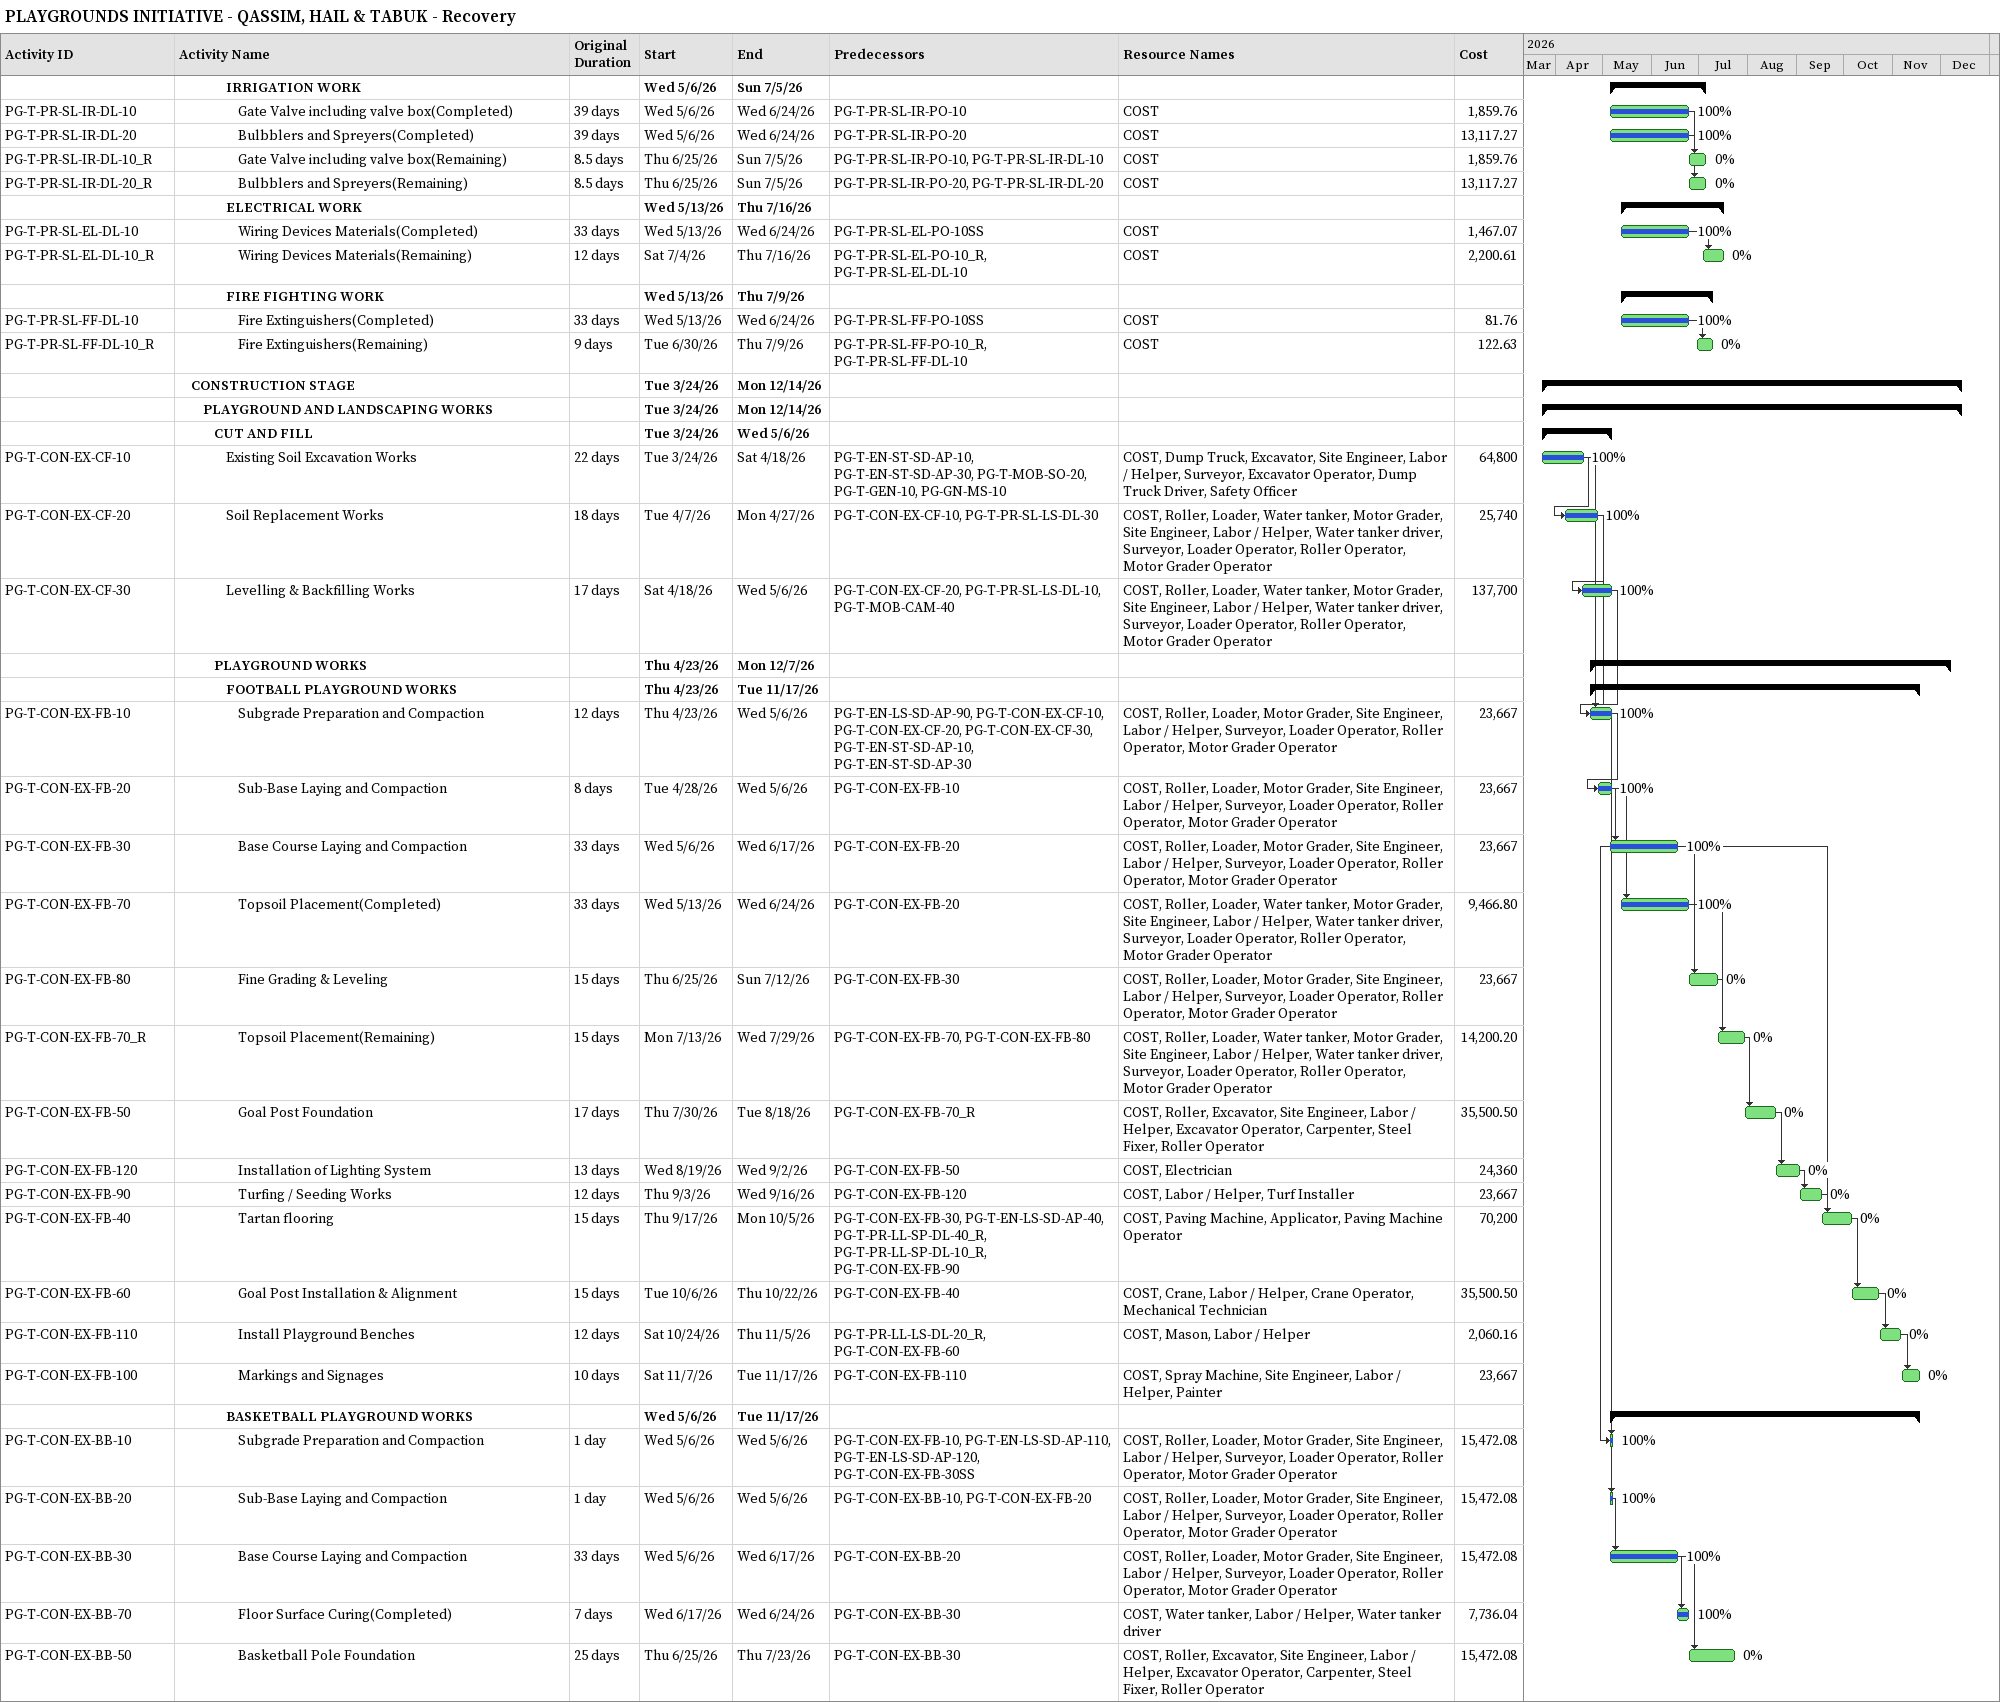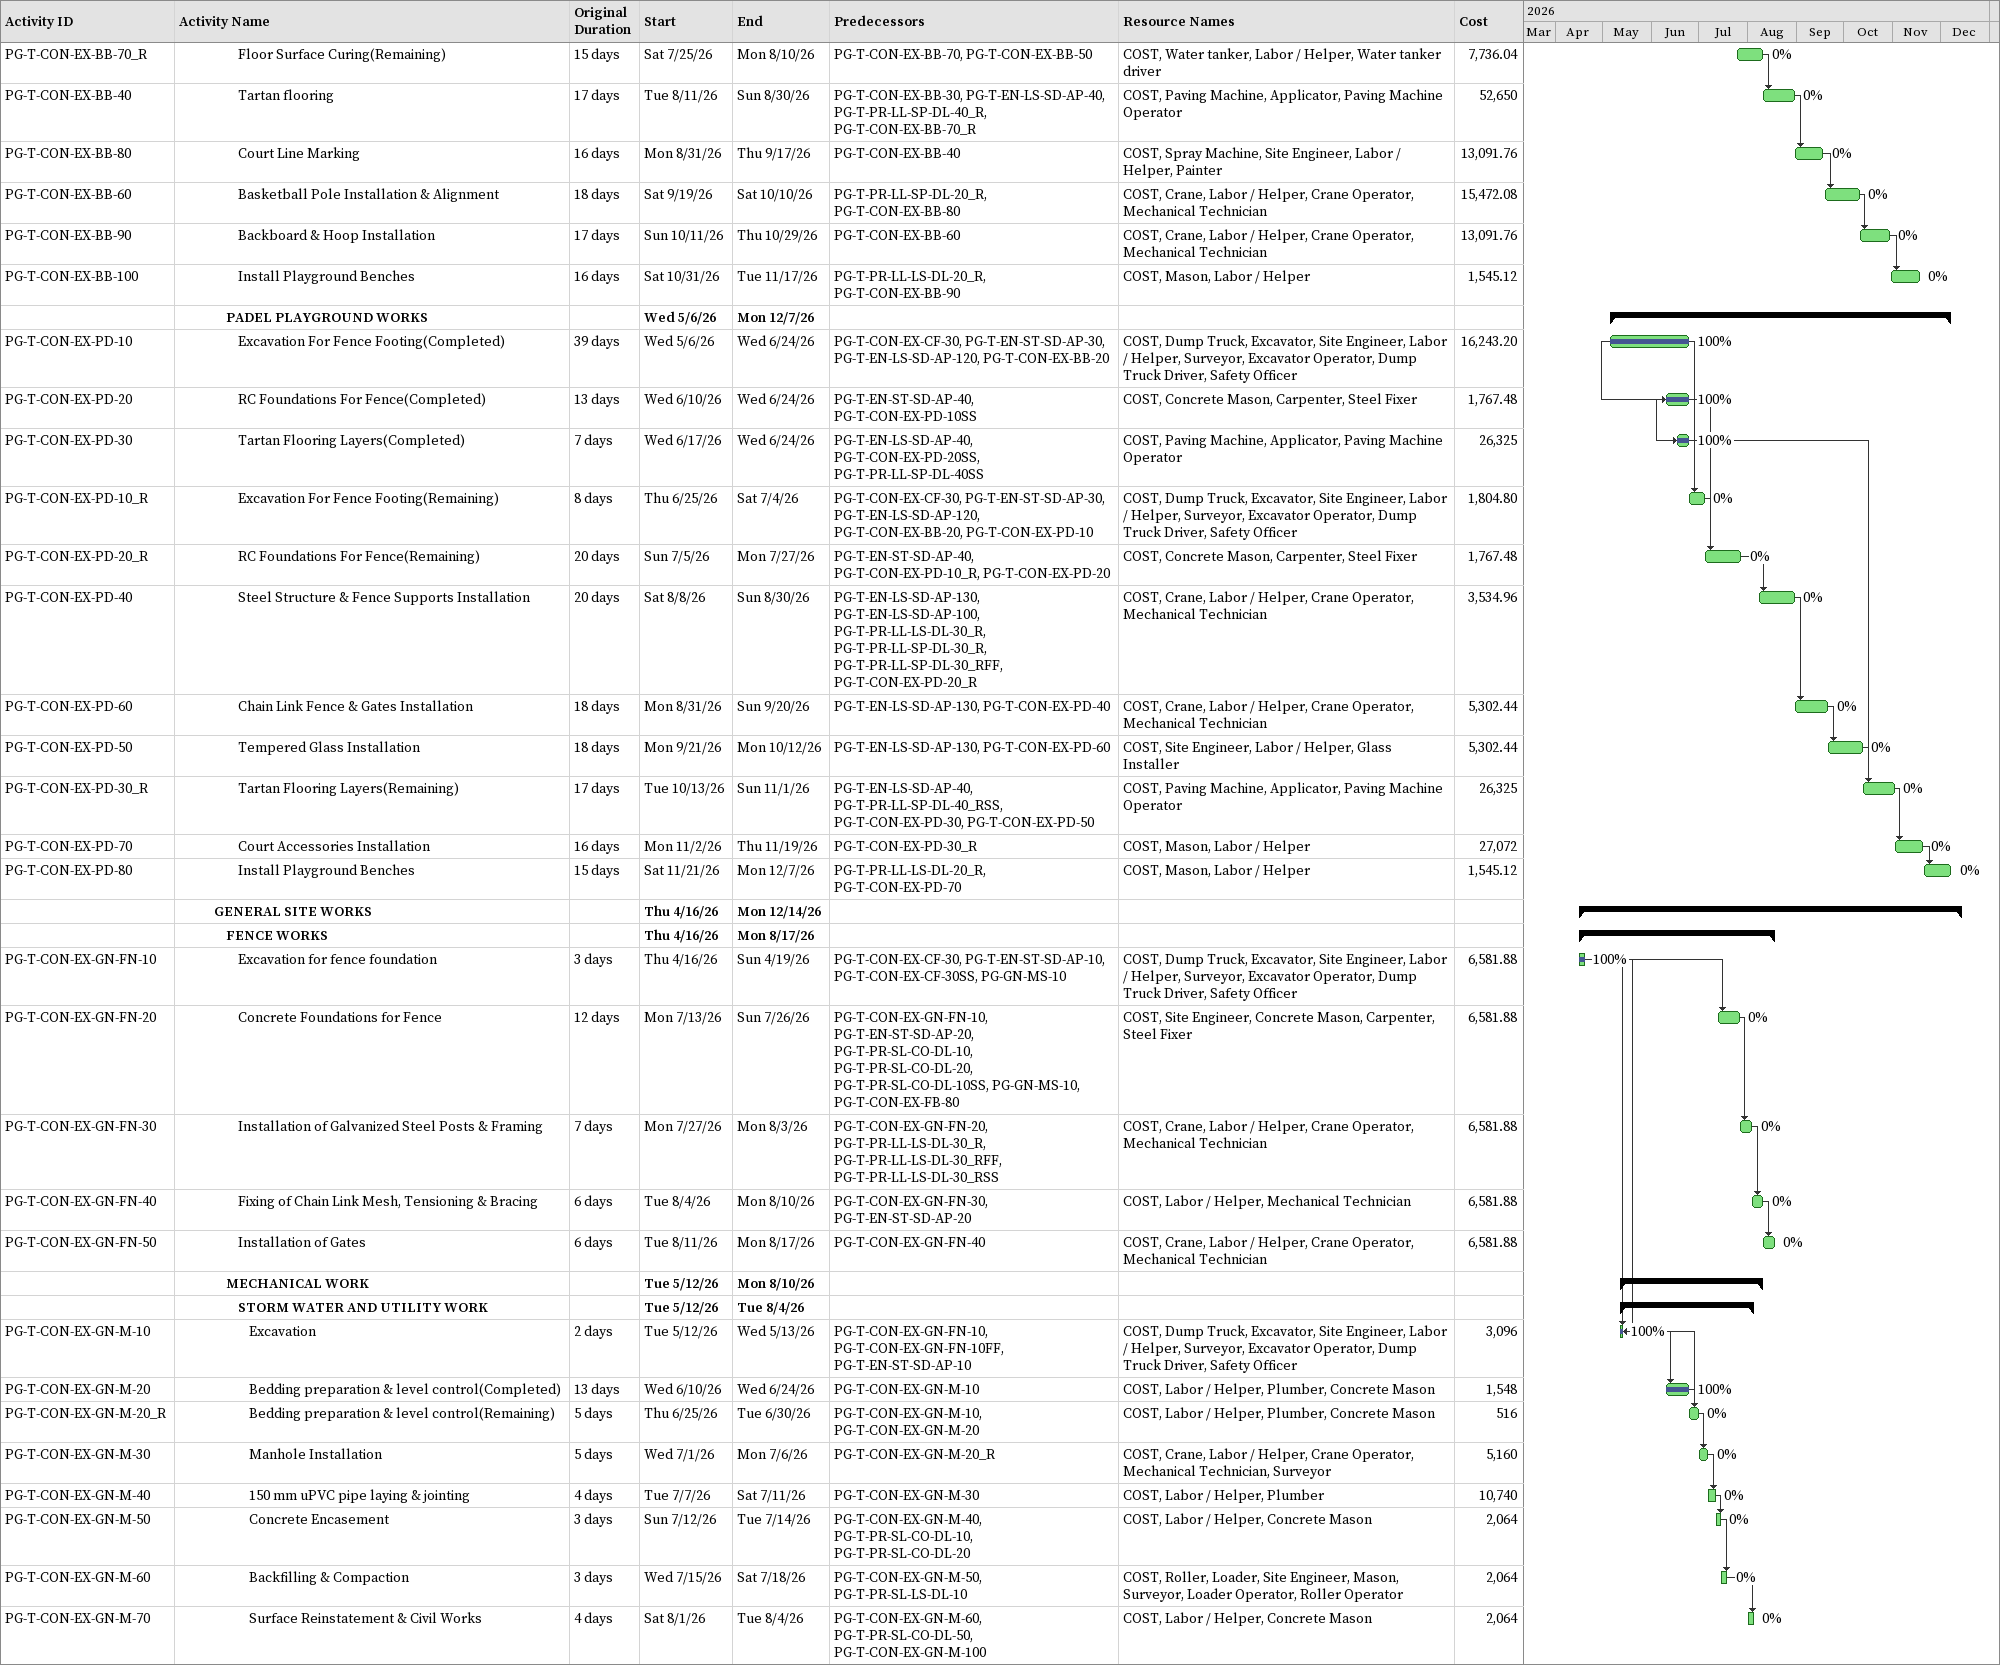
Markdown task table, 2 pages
PLAYGROUNDS INITIATIVE - QASSIM, HAIL & TABUK - Recovery

| ID | Level | Task | Original duration | Start | Finish | Predecessors | Resources | % complete | Cost |
|---|---|---|---|---|---|---|---|---|---|
|  | 5 | **IRRIGATION WORK** |  | 2026-05-06 | 2026-07-05 |  |  |  |  |
| PG-T-PR-SL-IR-DL-10 | 6 | Gate Valve including valve box(Completed) | 39d | 2026-05-06 | 2026-06-24 | PG-T-PR-SL-IR-PO-10 | COST | 100 | 1859.76 |
| PG-T-PR-SL-IR-DL-20 | 6 | Bulbblers and Spreyers(Completed) | 39d | 2026-05-06 | 2026-06-24 | PG-T-PR-SL-IR-PO-20 | COST | 100 | 13117.27 |
| PG-T-PR-SL-IR-DL-10_R | 6 | Gate Valve including valve box(Remaining) | 8.5d | 2026-06-25 | 2026-07-05 | PG-T-PR-SL-IR-PO-10, PG-T-PR-SL-IR-DL-10 | COST | 0 | 1859.76 |
| PG-T-PR-SL-IR-DL-20_R | 6 | Bulbblers and Spreyers(Remaining) | 8.5d | 2026-06-25 | 2026-07-05 | PG-T-PR-SL-IR-PO-20, PG-T-PR-SL-IR-DL-20 | COST | 0 | 13117.27 |
|  | 5 | **ELECTRICAL WORK** |  | 2026-05-13 | 2026-07-16 |  |  |  |  |
| PG-T-PR-SL-EL-DL-10 | 6 | Wiring Devices Materials(Completed) | 33d | 2026-05-13 | 2026-06-24 | PG-T-PR-SL-EL-PO-10SS | COST | 100 | 1467.07 |
| PG-T-PR-SL-EL-DL-10_R | 6 | Wiring Devices Materials(Remaining) | 12d | 2026-07-04 | 2026-07-16 | PG-T-PR-SL-EL-PO-10_R, PG-T-PR-SL-EL-DL-10 | COST | 0 | 2200.61 |
|  | 5 | **FIRE FIGHTING WORK** |  | 2026-05-13 | 2026-07-09 |  |  |  |  |
| PG-T-PR-SL-FF-DL-10 | 6 | Fire Extinguishers(Completed) | 33d | 2026-05-13 | 2026-06-24 | PG-T-PR-SL-FF-PO-10SS | COST | 100 | 81.76 |
| PG-T-PR-SL-FF-DL-10_R | 6 | Fire Extinguishers(Remaining) | 9d | 2026-06-30 | 2026-07-09 | PG-T-PR-SL-FF-PO-10_R, PG-T-PR-SL-FF-DL-10 | COST | 0 | 122.63 |
|  | 2 | **CONSTRUCTION STAGE** |  | 2026-03-24 | 2026-12-14 |  |  |  |  |
|  | 3 | **PLAYGROUND AND LANDSCAPING WORKS** |  | 2026-03-24 | 2026-12-14 |  |  |  |  |
|  | 4 | **CUT AND FILL** |  | 2026-03-24 | 2026-05-06 |  |  |  |  |
| PG-T-CON-EX-CF-10 | 5 | Existing Soil Excavation Works | 22d | 2026-03-24 | 2026-04-18 | PG-T-EN-ST-SD-AP-10, PG-T-EN-ST-SD-AP-30, PG-T-MOB-SO-20, PG-T-GEN-10, PG-GN-MS-10 | COST, Dump Truck, Excavator, Site Engineer, Labor / Helper, Surveyor, Excavator Operator, Dump Truck Driver, Safety Officer | 100 | 64800 |
| PG-T-CON-EX-CF-20 | 5 | Soil Replacement Works | 18d | 2026-04-07 | 2026-04-27 | PG-T-CON-EX-CF-10, PG-T-PR-SL-LS-DL-30 | COST, Roller, Loader, Water tanker, Motor Grader, Site Engineer, Labor / Helper, Water tanker driver, Surveyor, Loader Operator, Roller Operator, Motor Grader Operator | 100 | 25740 |
| PG-T-CON-EX-CF-30 | 5 | Levelling & Backfilling Works | 17d | 2026-04-18 | 2026-05-06 | PG-T-CON-EX-CF-20, PG-T-PR-SL-LS-DL-10, PG-T-MOB-CAM-40 | COST, Roller, Loader, Water tanker, Motor Grader, Site Engineer, Labor / Helper, Water tanker driver, Surveyor, Loader Operator, Roller Operator, Motor Grader Operator | 100 | 137700 |
|  | 4 | **PLAYGROUND WORKS** |  | 2026-04-23 | 2026-12-07 |  |  |  |  |
|  | 5 | **FOOTBALL PLAYGROUND WORKS** |  | 2026-04-23 | 2026-11-17 |  |  |  |  |
| PG-T-CON-EX-FB-10 | 6 | Subgrade Preparation and Compaction | 12d | 2026-04-23 | 2026-05-06 | PG-T-EN-LS-SD-AP-90, PG-T-CON-EX-CF-10, PG-T-CON-EX-CF-20, PG-T-CON-EX-CF-30, PG-T-EN-ST-SD-AP-10, PG-T-EN-ST-SD-AP-30 | COST, Roller, Loader, Motor Grader, Site Engineer, Labor / Helper, Surveyor, Loader Operator, Roller Operator, Motor Grader Operator | 100 | 23667 |
| PG-T-CON-EX-FB-20 | 6 | Sub-Base Laying and Compaction | 8d | 2026-04-28 | 2026-05-06 | PG-T-CON-EX-FB-10 | COST, Roller, Loader, Motor Grader, Site Engineer, Labor / Helper, Surveyor, Loader Operator, Roller Operator, Motor Grader Operator | 100 | 23667 |
| PG-T-CON-EX-FB-30 | 6 | Base Course Laying and Compaction | 33d | 2026-05-06 | 2026-06-17 | PG-T-CON-EX-FB-20 | COST, Roller, Loader, Motor Grader, Site Engineer, Labor / Helper, Surveyor, Loader Operator, Roller Operator, Motor Grader Operator | 100 | 23667 |
| PG-T-CON-EX-FB-70 | 6 | Topsoil Placement(Completed) | 33d | 2026-05-13 | 2026-06-24 | PG-T-CON-EX-FB-20 | COST, Roller, Loader, Water tanker, Motor Grader, Site Engineer, Labor / Helper, Water tanker driver, Surveyor, Loader Operator, Roller Operator, Motor Grader Operator | 100 | 9466.80 |
| PG-T-CON-EX-FB-80 | 6 | Fine Grading & Leveling | 15d | 2026-06-25 | 2026-07-12 | PG-T-CON-EX-FB-30 | COST, Roller, Loader, Motor Grader, Site Engineer, Labor / Helper, Surveyor, Loader Operator, Roller Operator, Motor Grader Operator | 0 | 23667 |
| PG-T-CON-EX-FB-70_R | 6 | Topsoil Placement(Remaining) | 15d | 2026-07-13 | 2026-07-29 | PG-T-CON-EX-FB-70, PG-T-CON-EX-FB-80 | COST, Roller, Loader, Water tanker, Motor Grader, Site Engineer, Labor / Helper, Water tanker driver, Surveyor, Loader Operator, Roller Operator, Motor Grader Operator | 0 | 14200.20 |
| PG-T-CON-EX-FB-50 | 6 | Goal Post Foundation | 17d | 2026-07-30 | 2026-08-18 | PG-T-CON-EX-FB-70_R | COST, Roller, Excavator, Site Engineer, Labor / Helper, Excavator Operator, Carpenter, Steel Fixer, Roller Operator | 0 | 35500.50 |
| PG-T-CON-EX-FB-120 | 6 | Installation of Lighting System | 13d | 2026-08-19 | 2026-09-02 | PG-T-CON-EX-FB-50 | COST, Electrician | 0 | 24360 |
| PG-T-CON-EX-FB-90 | 6 | Turfing / Seeding Works | 12d | 2026-09-03 | 2026-09-16 | PG-T-CON-EX-FB-120 | COST, Labor / Helper, Turf Installer | 0 | 23667 |
| PG-T-CON-EX-FB-40 | 6 | Tartan flooring | 15d | 2026-09-17 | 2026-10-05 | PG-T-CON-EX-FB-30, PG-T-EN-LS-SD-AP-40, PG-T-PR-LL-SP-DL-40_R, PG-T-PR-LL-SP-DL-10_R, PG-T-CON-EX-FB-90 | COST, Paving Machine, Applicator, Paving Machine Operator | 0 | 70200 |
| PG-T-CON-EX-FB-60 | 6 | Goal Post Installation & Alignment | 15d | 2026-10-06 | 2026-10-22 | PG-T-CON-EX-FB-40 | COST, Crane, Labor / Helper, Crane Operator, Mechanical Technician | 0 | 35500.50 |
| PG-T-CON-EX-FB-110 | 6 | Install Playground Benches | 12d | 2026-10-24 | 2026-11-05 | PG-T-PR-LL-LS-DL-20_R, PG-T-CON-EX-FB-60 | COST, Mason, Labor / Helper | 0 | 2060.16 |
| PG-T-CON-EX-FB-100 | 6 | Markings and Signages | 10d | 2026-11-07 | 2026-11-17 | PG-T-CON-EX-FB-110 | COST, Spray Machine, Site Engineer, Labor / Helper, Painter | 0 | 23667 |
|  | 5 | **BASKETBALL PLAYGROUND WORKS** |  | 2026-05-06 | 2026-11-17 |  |  |  |  |
| PG-T-CON-EX-BB-10 | 6 | Subgrade Preparation and Compaction | 1d | 2026-05-06 | 2026-05-06 | PG-T-CON-EX-FB-10, PG-T-EN-LS-SD-AP-110, PG-T-EN-LS-SD-AP-120, PG-T-CON-EX-FB-30SS | COST, Roller, Loader, Motor Grader, Site Engineer, Labor / Helper, Surveyor, Loader Operator, Roller Operator, Motor Grader Operator | 100 | 15472.08 |
| PG-T-CON-EX-BB-20 | 6 | Sub-Base Laying and Compaction | 1d | 2026-05-06 | 2026-05-06 | PG-T-CON-EX-BB-10, PG-T-CON-EX-FB-20 | COST, Roller, Loader, Motor Grader, Site Engineer, Labor / Helper, Surveyor, Loader Operator, Roller Operator, Motor Grader Operator | 100 | 15472.08 |
| PG-T-CON-EX-BB-30 | 6 | Base Course Laying and Compaction | 33d | 2026-05-06 | 2026-06-17 | PG-T-CON-EX-BB-20 | COST, Roller, Loader, Motor Grader, Site Engineer, Labor / Helper, Surveyor, Loader Operator, Roller Operator, Motor Grader Operator | 100 | 15472.08 |
| PG-T-CON-EX-BB-70 | 6 | Floor Surface Curing(Completed) | 7d | 2026-06-17 | 2026-06-24 | PG-T-CON-EX-BB-30 | COST, Water tanker, Labor / Helper, Water tanker driver | 100 | 7736.04 |
| PG-T-CON-EX-BB-50 | 6 | Basketball Pole Foundation | 25d | 2026-06-25 | 2026-07-23 | PG-T-CON-EX-BB-30 | COST, Roller, Excavator, Site Engineer, Labor / Helper, Excavator Operator, Carpenter, Steel Fixer, Roller Operator | 0 | 15472.08 |
| PG-T-CON-EX-BB-70_R | 6 | Floor Surface Curing(Remaining) | 15d | 2026-07-25 | 2026-08-10 | PG-T-CON-EX-BB-70, PG-T-CON-EX-BB-50 | COST, Water tanker, Labor / Helper, Water tanker driver | 0 | 7736.04 |
| PG-T-CON-EX-BB-40 | 6 | Tartan flooring | 17d | 2026-08-11 | 2026-08-30 | PG-T-CON-EX-BB-30, PG-T-EN-LS-SD-AP-40, PG-T-PR-LL-SP-DL-40_R, PG-T-CON-EX-BB-70_R | COST, Paving Machine, Applicator, Paving Machine Operator | 0 | 52650 |
| PG-T-CON-EX-BB-80 | 6 | Court Line Marking | 16d | 2026-08-31 | 2026-09-17 | PG-T-CON-EX-BB-40 | COST, Spray Machine, Site Engineer, Labor / Helper, Painter | 0 | 13091.76 |
| PG-T-CON-EX-BB-60 | 6 | Basketball Pole Installation & Alignment | 18d | 2026-09-19 | 2026-10-10 | PG-T-PR-LL-SP-DL-20_R, PG-T-CON-EX-BB-80 | COST, Crane, Labor / Helper, Crane Operator, Mechanical Technician | 0 | 15472.08 |
| PG-T-CON-EX-BB-90 | 6 | Backboard & Hoop Installation | 17d | 2026-10-11 | 2026-10-29 | PG-T-CON-EX-BB-60 | COST, Crane, Labor / Helper, Crane Operator, Mechanical Technician | 0 | 13091.76 |
| PG-T-CON-EX-BB-100 | 6 | Install Playground Benches | 16d | 2026-10-31 | 2026-11-17 | PG-T-PR-LL-LS-DL-20_R, PG-T-CON-EX-BB-90 | COST, Mason, Labor / Helper | 0 | 1545.12 |
|  | 5 | **PADEL PLAYGROUND WORKS** |  | 2026-05-06 | 2026-12-07 |  |  |  |  |
| PG-T-CON-EX-PD-10 | 6 | Excavation For Fence Footing(Completed) | 39d | 2026-05-06 | 2026-06-24 | PG-T-CON-EX-CF-30, PG-T-EN-ST-SD-AP-30, PG-T-EN-LS-SD-AP-120, PG-T-CON-EX-BB-20 | COST, Dump Truck, Excavator, Site Engineer, Labor / Helper, Surveyor, Excavator Operator, Dump Truck Driver, Safety Officer | 100 | 16243.20 |
| PG-T-CON-EX-PD-20 | 6 | RC Foundations For Fence(Completed) | 13d | 2026-06-10 | 2026-06-24 | PG-T-EN-ST-SD-AP-40, PG-T-CON-EX-PD-10SS | COST, Concrete Mason, Carpenter, Steel Fixer | 100 | 1767.48 |
| PG-T-CON-EX-PD-30 | 6 | Tartan Flooring Layers(Completed) | 7d | 2026-06-17 | 2026-06-24 | PG-T-EN-LS-SD-AP-40, PG-T-CON-EX-PD-20SS, PG-T-PR-LL-SP-DL-40SS | COST, Paving Machine, Applicator, Paving Machine Operator | 100 | 26325 |
| PG-T-CON-EX-PD-10_R | 6 | Excavation For Fence Footing(Remaining) | 8d | 2026-06-25 | 2026-07-04 | PG-T-CON-EX-CF-30, PG-T-EN-ST-SD-AP-30, PG-T-EN-LS-SD-AP-120, PG-T-CON-EX-BB-20, PG-T-CON-EX-PD-10 | COST, Dump Truck, Excavator, Site Engineer, Labor / Helper, Surveyor, Excavator Operator, Dump Truck Driver, Safety Officer | 0 | 1804.80 |
| PG-T-CON-EX-PD-20_R | 6 | RC Foundations For Fence(Remaining) | 20d | 2026-07-05 | 2026-07-27 | PG-T-EN-ST-SD-AP-40, PG-T-CON-EX-PD-10_R, PG-T-CON-EX-PD-20 | COST, Concrete Mason, Carpenter, Steel Fixer | 0 | 1767.48 |
| PG-T-CON-EX-PD-40 | 6 | Steel Structure & Fence Supports Installation | 20d | 2026-08-08 | 2026-08-30 | PG-T-EN-LS-SD-AP-130, PG-T-EN-LS-SD-AP-100, PG-T-PR-LL-LS-DL-30_R, PG-T-PR-LL-SP-DL-30_R, PG-T-PR-LL-SP-DL-30_RFF, PG-T-CON-EX-PD-20_R | COST, Crane, Labor / Helper, Crane Operator, Mechanical Technician | 0 | 3534.96 |
| PG-T-CON-EX-PD-60 | 6 | Chain Link Fence & Gates Installation | 18d | 2026-08-31 | 2026-09-20 | PG-T-EN-LS-SD-AP-130, PG-T-CON-EX-PD-40 | COST, Crane, Labor / Helper, Crane Operator, Mechanical Technician | 0 | 5302.44 |
| PG-T-CON-EX-PD-50 | 6 | Tempered Glass Installation | 18d | 2026-09-21 | 2026-10-12 | PG-T-EN-LS-SD-AP-130, PG-T-CON-EX-PD-60 | COST, Site Engineer, Labor / Helper, Glass Installer | 0 | 5302.44 |
| PG-T-CON-EX-PD-30_R | 6 | Tartan Flooring Layers(Remaining) | 17d | 2026-10-13 | 2026-11-01 | PG-T-EN-LS-SD-AP-40, PG-T-PR-LL-SP-DL-40_RSS, PG-T-CON-EX-PD-30, PG-T-CON-EX-PD-50 | COST, Paving Machine, Applicator, Paving Machine Operator | 0 | 26325 |
| PG-T-CON-EX-PD-70 | 6 | Court Accessories Installation | 16d | 2026-11-02 | 2026-11-19 | PG-T-CON-EX-PD-30_R | COST, Mason, Labor / Helper | 0 | 27072 |
| PG-T-CON-EX-PD-80 | 6 | Install Playground Benches | 15d | 2026-11-21 | 2026-12-07 | PG-T-PR-LL-LS-DL-20_R, PG-T-CON-EX-PD-70 | COST, Mason, Labor / Helper | 0 | 1545.12 |
|  | 4 | **GENERAL SITE WORKS** |  | 2026-04-16 | 2026-12-14 |  |  |  |  |
|  | 5 | **FENCE WORKS** |  | 2026-04-16 | 2026-08-17 |  |  |  |  |
| PG-T-CON-EX-GN-FN-10 | 6 | Excavation for fence foundation | 3d | 2026-04-16 | 2026-04-19 | PG-T-CON-EX-CF-30, PG-T-EN-ST-SD-AP-10, PG-T-CON-EX-CF-30SS, PG-GN-MS-10 | COST, Dump Truck, Excavator, Site Engineer, Labor / Helper, Surveyor, Excavator Operator, Dump Truck Driver, Safety Officer | 100 | 6581.88 |
| PG-T-CON-EX-GN-FN-20 | 6 | Concrete Foundations for Fence | 12d | 2026-07-13 | 2026-07-26 | PG-T-CON-EX-GN-FN-10, PG-T-EN-ST-SD-AP-20, PG-T-PR-SL-CO-DL-10, PG-T-PR-SL-CO-DL-20, PG-T-PR-SL-CO-DL-10SS, PG-GN-MS-10, PG-T-CON-EX-FB-80 | COST, Site Engineer, Concrete Mason, Carpenter, Steel Fixer | 0 | 6581.88 |
| PG-T-CON-EX-GN-FN-30 | 6 | Installation of Galvanized Steel Posts & Framing | 7d | 2026-07-27 | 2026-08-03 | PG-T-CON-EX-GN-FN-20, PG-T-PR-LL-LS-DL-30_R, PG-T-PR-LL-LS-DL-30_RFF, PG-T-PR-LL-LS-DL-30_RSS | COST, Crane, Labor / Helper, Crane Operator, Mechanical Technician | 0 | 6581.88 |
| PG-T-CON-EX-GN-FN-40 | 6 | Fixing of Chain Link Mesh, Tensioning & Bracing | 6d | 2026-08-04 | 2026-08-10 | PG-T-CON-EX-GN-FN-30, PG-T-EN-ST-SD-AP-20 | COST, Labor / Helper, Mechanical Technician | 0 | 6581.88 |
| PG-T-CON-EX-GN-FN-50 | 6 | Installation of Gates | 6d | 2026-08-11 | 2026-08-17 | PG-T-CON-EX-GN-FN-40 | COST, Crane, Labor / Helper, Crane Operator, Mechanical Technician | 0 | 6581.88 |
|  | 5 | **MECHANICAL WORK** |  | 2026-05-12 | 2026-08-10 |  |  |  |  |
|  | 6 | **STORM WATER AND UTILITY WORK** |  | 2026-05-12 | 2026-08-04 |  |  |  |  |
| PG-T-CON-EX-GN-M-10 | 7 | Excavation | 2d | 2026-05-12 | 2026-05-13 | PG-T-CON-EX-GN-FN-10, PG-T-CON-EX-GN-FN-10FF, PG-T-EN-ST-SD-AP-10 | COST, Dump Truck, Excavator, Site Engineer, Labor / Helper, Surveyor, Excavator Operator, Dump Truck Driver, Safety Officer | 100 | 3096 |
| PG-T-CON-EX-GN-M-20 | 7 | Bedding preparation & level control(Completed) | 13d | 2026-06-10 | 2026-06-24 | PG-T-CON-EX-GN-M-10 | COST, Labor / Helper, Plumber, Concrete Mason | 100 | 1548 |
| PG-T-CON-EX-GN-M-20_R | 7 | Bedding preparation & level control(Remaining) | 5d | 2026-06-25 | 2026-06-30 | PG-T-CON-EX-GN-M-10, PG-T-CON-EX-GN-M-20 | COST, Labor / Helper, Plumber, Concrete Mason | 0 | 516 |
| PG-T-CON-EX-GN-M-30 | 7 | Manhole Installation | 5d | 2026-07-01 | 2026-07-06 | PG-T-CON-EX-GN-M-20_R | COST, Crane, Labor / Helper, Crane Operator, Mechanical Technician, Surveyor | 0 | 5160 |
| PG-T-CON-EX-GN-M-40 | 7 | 150 mm uPVC pipe laying & jointing | 4d | 2026-07-07 | 2026-07-11 | PG-T-CON-EX-GN-M-30 | COST, Labor / Helper, Plumber | 0 | 10740 |
| PG-T-CON-EX-GN-M-50 | 7 | Concrete Encasement | 3d | 2026-07-12 | 2026-07-14 | PG-T-CON-EX-GN-M-40, PG-T-PR-SL-CO-DL-10, PG-T-PR-SL-CO-DL-20 | COST, Labor / Helper, Concrete Mason | 0 | 2064 |
| PG-T-CON-EX-GN-M-60 | 7 | Backfilling & Compaction | 3d | 2026-07-15 | 2026-07-18 | PG-T-CON-EX-GN-M-50, PG-T-PR-SL-LS-DL-10 | COST, Roller, Loader, Site Engineer, Mason, Surveyor, Loader Operator, Roller Operator | 0 | 2064 |
| PG-T-CON-EX-GN-M-70 | 7 | Surface Reinstatement & Civil Works | 4d | 2026-08-01 | 2026-08-04 | PG-T-CON-EX-GN-M-60, PG-T-PR-SL-CO-DL-50, PG-T-CON-EX-GN-M-100 | COST, Labor / Helper, Concrete Mason | 0 | 2064 |
